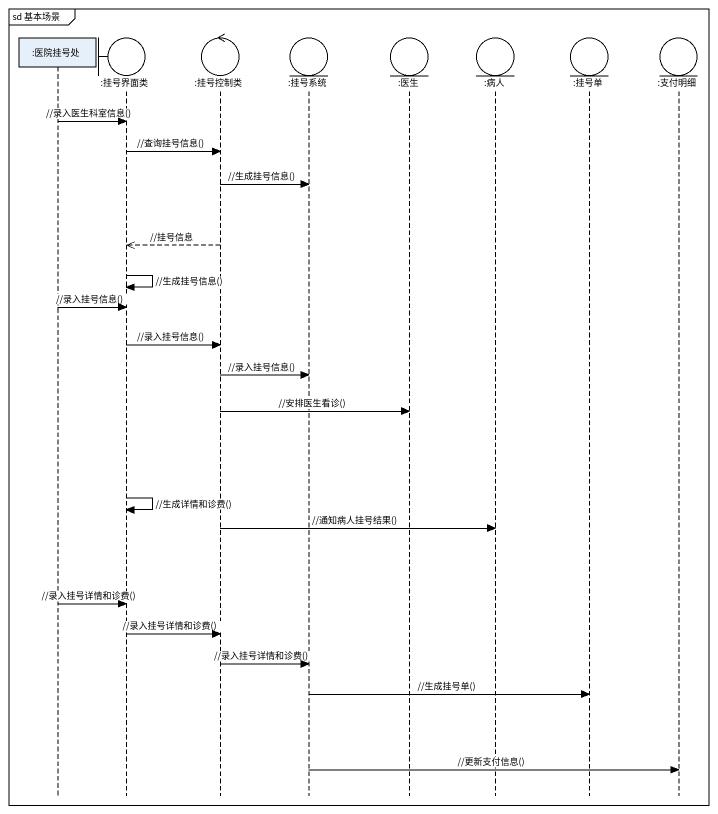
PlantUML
@startuml
mainframe sd 基本场景
hide footbox
participant ":医院挂号处" as 医院挂号处
boundary ":挂号界面类" as 挂号界面类
control ":挂号控制类" as 挂号控制类
entity ":挂号系统" as 挂号系统
entity ":医生" as 医生
entity ":病人" as 病人
entity ":挂号单" as 挂号单
entity ":支付明细" as 支付明细

医院挂号处 -> 挂号界面类 : //录入医生科室信息()
挂号界面类 -> 挂号控制类 : //查询挂号信息()
挂号控制类 -> 挂号系统 : //生成挂号信息()
挂号控制类 -->> 挂号界面类 : //挂号信息
挂号界面类 -> 挂号界面类 : //生成挂号信息()
医院挂号处 -> 挂号界面类 : //录入挂号信息()
挂号界面类 -> 挂号控制类 : //录入挂号信息()
挂号控制类 -> 挂号系统 : //录入挂号信息()
挂号控制类 -> 医生 : //安排医生看诊()
挂号界面类 -> 挂号界面类 : //生成详情和诊费()
挂号控制类 -> 病人 : //通知病人挂号结果()
医院挂号处 -> 挂号界面类 : //录入挂号详情和诊费()
挂号界面类 -> 挂号控制类 : //录入挂号详情和诊费()
挂号控制类 -> 挂号系统 : //录入挂号详情和诊费()
挂号系统 -> 挂号单 : //生成挂号单()
挂号系统 -> 支付明细 : //更新支付信息()
@enduml
